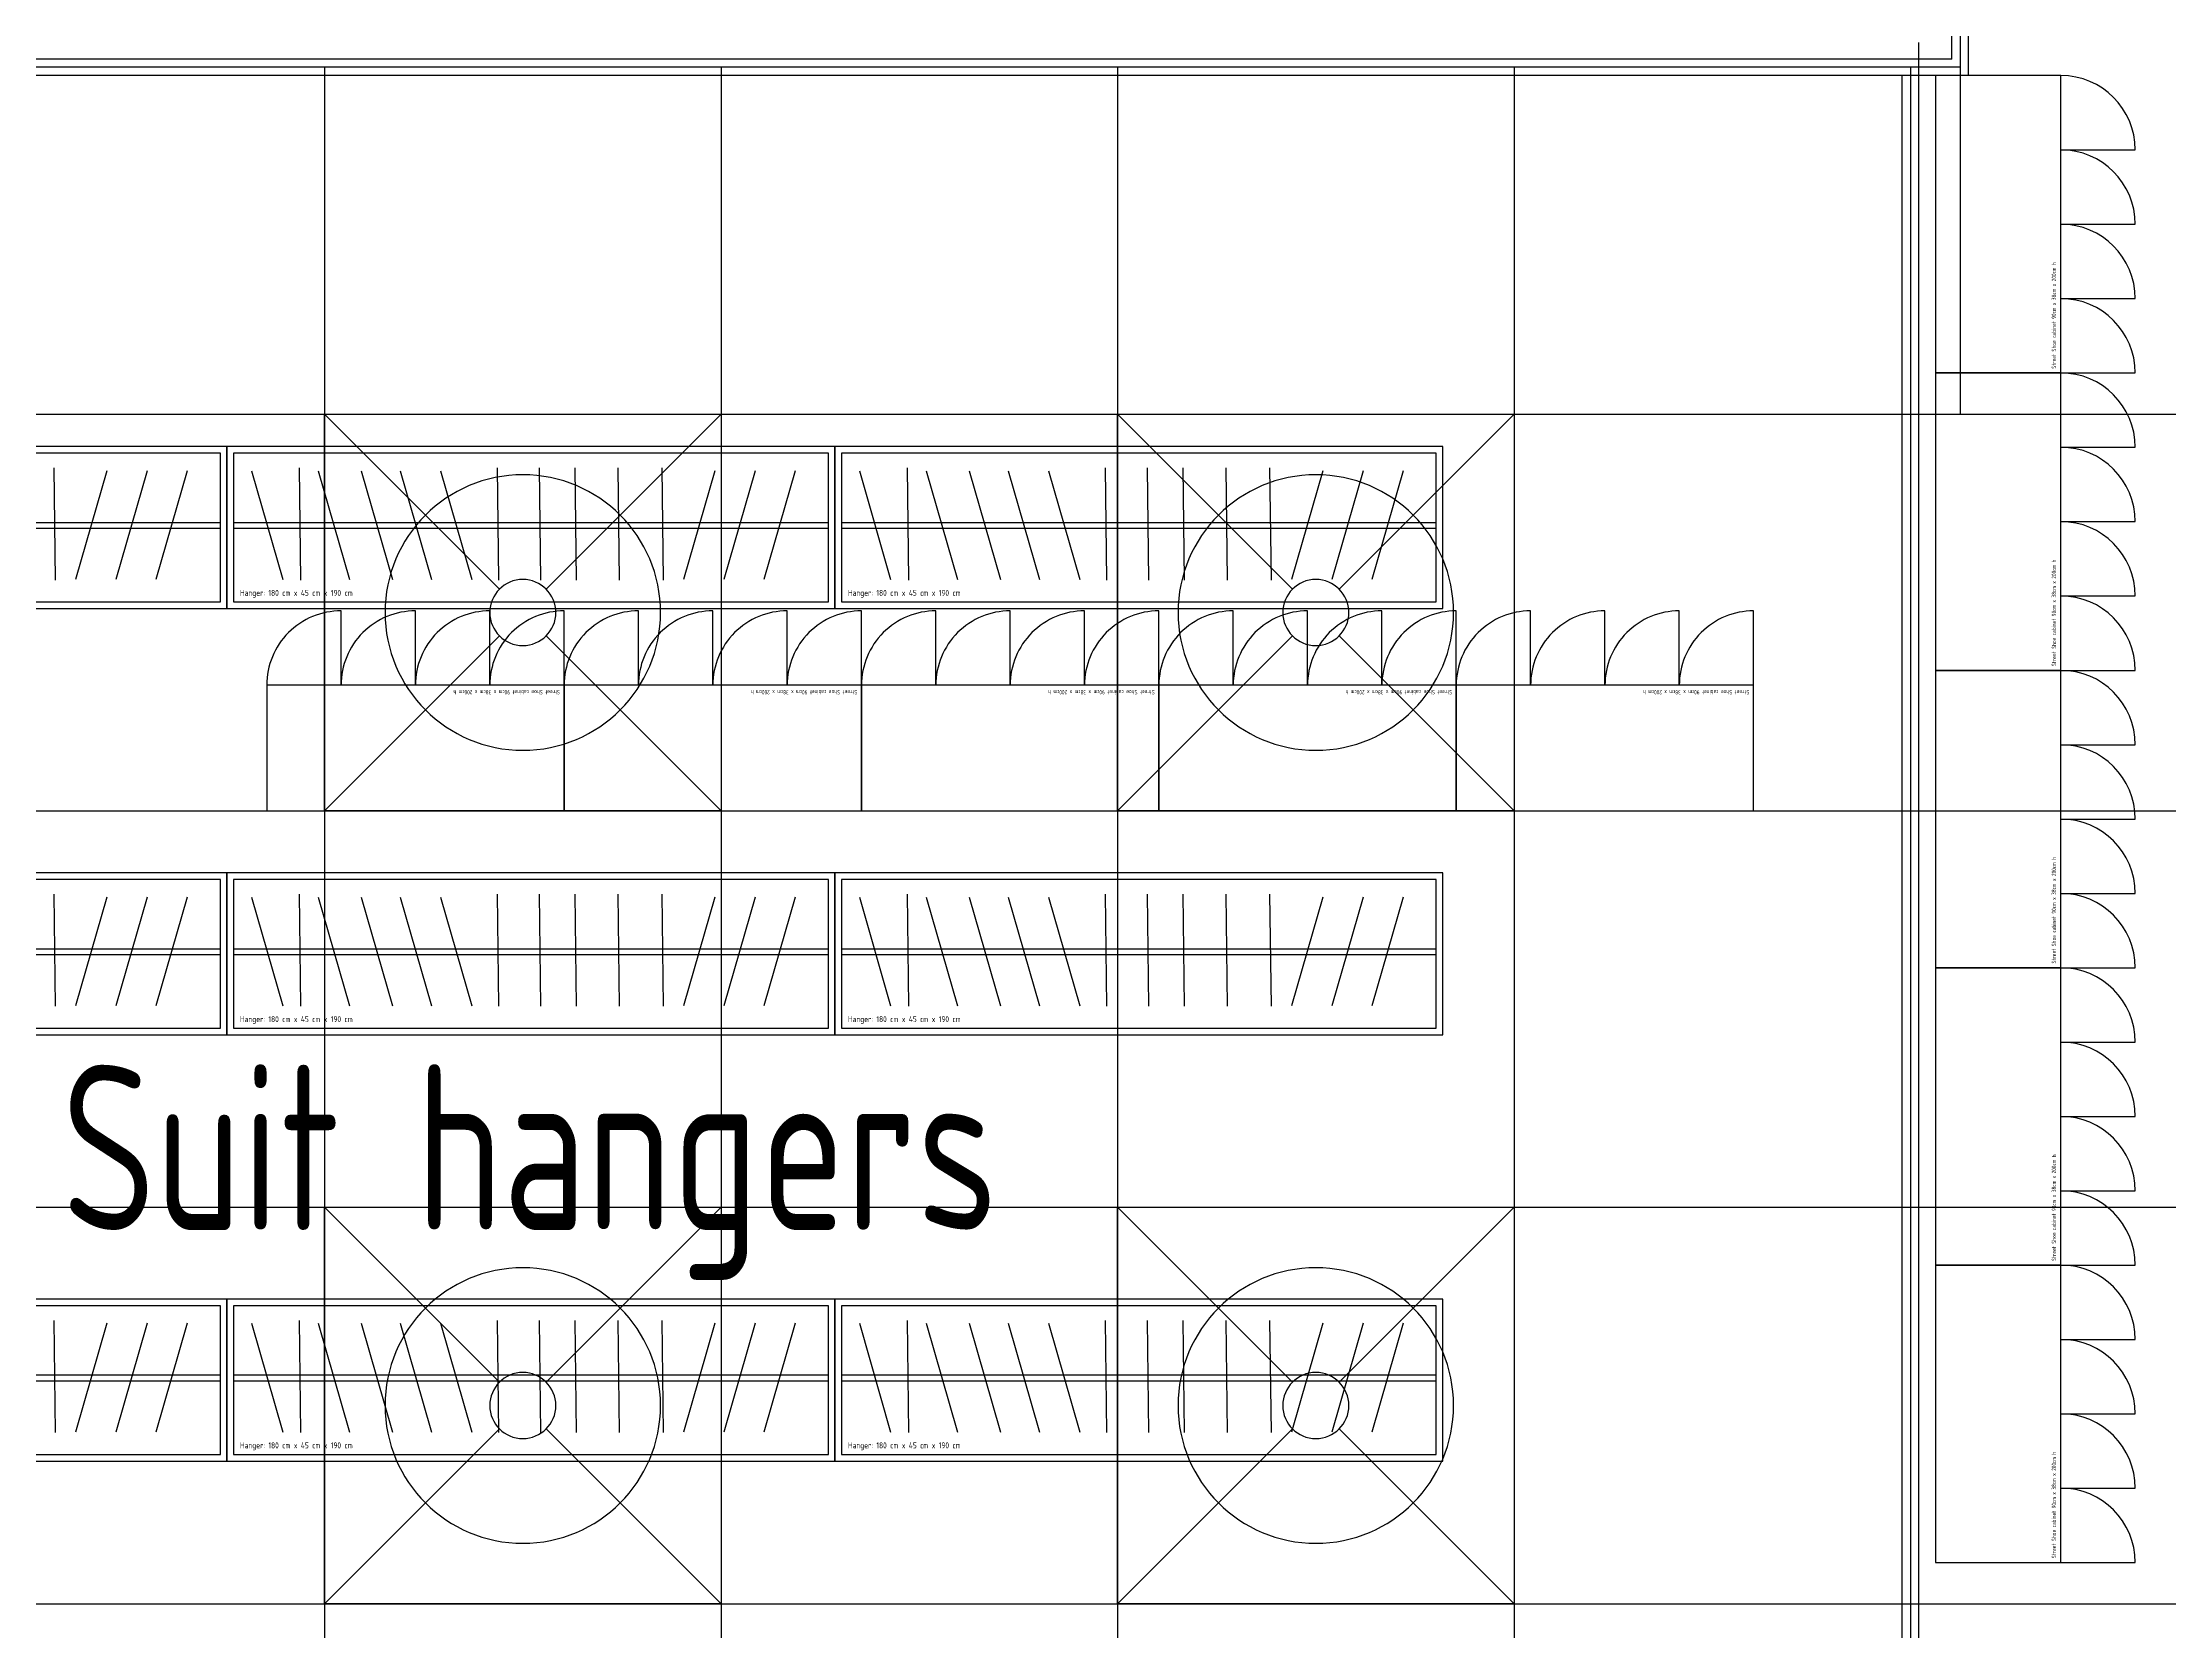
# Model space of a CAD drawing. Extents: x -32000 to 290600, y -111057 to 131250.
# Drawn here: x 253547 to 259984, y 8316 to 13125 of the extents above; entities that cross this region are included whole.
import ezdxf
from ezdxf.enums import TextEntityAlignment as Align

# ---------------------------------------------------------------- set-up
doc = ezdxf.new("R2010")
doc.units = 0
doc.header["$LTSCALE"] = 5
for name, color, linetype in [('XFDC30-200K$0$A-C-2800 (50K)', 9, 'Continuous'), ('XFDC30-50K$0$A-C-2800 (50K)', 9, 'Continuous'), ('XFDH30-50K$0$A-FFU-H-1200x1200_FAB B', 8, 'Continuous'), ('XFDP30$0$A-C1-PVC', 9, 'XFDP30$0$ZIGZAG'), ('XFDP30$0$A-CR-TXT', 9, 'Continuous'), ('XFDP30$0$A-W-P1S (50K)', 9, 'Continuous'), ('XFDP30$0$A-W-P2D (50K)', 9, 'Continuous'), ('XFDP30$0$B-Eq pattern (Belong to quotation)', 9, 'Continuous'), ('XFDP30$0$B-Eq pattern (Belong to quotation) (50K)', 9, 'Continuous')]:
    doc.layers.add(name, color=color, linetype=linetype)
doc.styles.add('XFDP30$0$AA-TXT', font='isocp.shx', dxfattribs={"width": 0.8, "bigfont": 'china.shx'})
doc.linetypes.add('XFDP30$0$ZIGZAG', pattern='A,0.0001,-0.2,[131,ltypeshp.shx,S=0.2,R=0,X=-0.2,Y=0],-0.4,[131,ltypeshp.shx,S=0.2,R=180,X=0.2,Y=0],-0.2', length=0.8001)

# ---------------------------------------------------------------- blocks, each defined once
blk = doc.blocks.new('XFDP30$0$~hanger_180x45x190')
for p, q in [((1820, 470), (20, 470)), ((20, 470), (20, 20)), ((1820, 20), (1820, 470)), ((73.8, 416.9), (168.6, 87.6)), ((223.8, 86.2), (219.5, 425.4)), ((276.3, 416.9), (371.1, 87.6)), ((405.8, 416.9), (500.6, 87.6)), ((524.6, 416.9), (619.4, 87.6)), ((646.3, 416.9), (741.1, 87.6)), ((822.8, 86.2), (818.6, 425.4)), ((950.2, 86.2), (945.9, 425.4)), ((1057.7, 86.2), (1053.5, 425.4)), ((1187.9, 86.2), (1183.6, 425.4)), ((1320.9, 86.2), (1316.6, 425.4)), ((1476.5, 416.9), (1381.7, 87.6)), ((1598.2, 416.9), (1503.4, 87.6)), ((1719.9, 416.9), (1625.1, 87.6)), ((20, 260.6), (1820, 260.6)), ((20, 243.1), (1820, 243.1)), ((20, 20), (1820, 20))]:
    blk.add_line(p, q)
blk.add_lwpolyline([(0, 0), (1840, 0), (1840, 490), (0, 490)], close=True)
at = {"color": 1, "style": 'XFDP30$0$AA-TXT', "width": 0.8}
blk.add_text('Hanger: 180 cm x 45 cm x 190 cm', height=18.2, dxfattribs=at).set_placement((39.5, 38.3))
blk = doc.blocks.new('XFDP30$0$~street shoe cabinet_900x380')
for p, q in [((900, 380), (0, 380)), ((0, 380), (0, 0)), ((900, 0), (900, 380)), ((0, 0), (900, 0)), ((675, 0), (675, -225)), ((0, 0), (0, -225)), ((225, 0), (225, -225)), ((450, 0), (450, -225))]:
    blk.add_line(p, q)
for centre in [(0, 0), (225, 0), (450, 0), (675, 0)]:
    blk.add_arc(centre, 225, 270, 0)
at = {"color": 1, "style": 'XFDP30$0$AA-TXT', "width": 0.8}
blk.add_text('Street Shoe cabinet 90cm x 38cm x 200cm h', height=13, dxfattribs=at).set_placement((12.8, 14.7))
blk = doc.blocks.new('XFDP30')
at = {"layer": 'XFDP30$0$A-C1-PVC', "ltscale": 0.25}
for p, q in [((259225, 10800), (259225, 13125)), ((246916, 10800), (259225, 10800))]:
    blk.add_line(p, q, dxfattribs=at)
at = {"layer": 'XFDP30$0$A-W-P1S (50K)'}
for p, q in [((259325, 13075), (259325, 19850)), ((259375, 13025), (259375, 19800)), ((259325, 13075), (252475, 13075)), ((259375, 13025), (252425, 13025))]:
    blk.add_line(p, q, dxfattribs=at)
at = {"layer": 'XFDP30$0$A-W-P2D (50K)'}
for p, q in [((259175, 2375), (259175, 13025)), ((259225, 2425), (259225, 13025))]:
    blk.add_line(p, q, dxfattribs=at)
at = {"layer": 'XFDP30$0$B-Eq pattern (Belong to quotation)', "rotation": 180}
for p in [(255125, 11180), (256025, 11180), (256925, 11180), (257825, 11180), (258725, 11180)]:
    blk.add_blockref('XFDP30$0$~street shoe cabinet_900x380', p, dxfattribs=at)
at = {"layer": 'XFDP30$0$B-Eq pattern (Belong to quotation) (50K)', "rotation": 90}
for p in [(259655, 12125), (259655, 11225), (259655, 10325), (259655, 9425), (259655, 8525)]:
    blk.add_blockref('XFDP30$0$~street shoe cabinet_900x380', p, dxfattribs=at)
at = {"layer": 'XFDP30$0$B-Eq pattern (Belong to quotation) (50K)'}
for p in [(252264.7, 11412), (254104.7, 11412), (255944.7, 11412), (252264.7, 10122), (254104.7, 10122), (255944.7, 10122), (252264.7, 8832), (254104.7, 8832), (255944.7, 8832)]:
    blk.add_blockref('XFDP30$0$~hanger_180x45x190', p, dxfattribs=at)
at = {"layer": 'XFDP30$0$A-CR-TXT', "style": 'XFDP30$0$AA-TXT', "width": 0.8}
blk.add_text('Suit hangers', height=500, dxfattribs=at).set_placement((255021.1, 9531.3), align=Align.CENTER)
blk = doc.blocks.new('H12PL3')
blk.add_blockref('XFDP30', (0, 0))
blk = doc.blocks.new('XFDC30-50K')
at = {"layer": 'XFDC30-50K$0$A-C-2800 (50K)', "ltscale": 0.3}
for p, q in [((259350, 19825), (259350, 12000)), ((259350, 13050), (252000, 13050)), ((254400, 13050), (254400, -2025)), ((255600, 13050), (255600, -2025)), ((256800, 13050), (256800, -2025)), ((258000, 13050), (258000, -2025)), ((259200, 13050), (259200, -2025)), ((243375, 12000), (263275, 12000)), ((243375, 10800), (263275, 10800)), ((243375, 9600), (263275, 9600)), ((243375, 8400), (263275, 8400))]:
    blk.add_line(p, q, dxfattribs=at)
blk = doc.blocks.new('XFDC30-200K')
at = {"layer": 'XFDC30-200K$0$A-C-2800 (50K)', "ltscale": 0.3}
for p, q in [((259350, 19825), (259350, 12000)), ((259350, 13050), (252000, 13050)), ((254400, 13050), (254400, -2025)), ((255600, 13050), (255600, -2025)), ((256800, 13050), (256800, -2025)), ((258000, 13050), (258000, -2025)), ((259200, 13050), (259200, -2025)), ((243375, 12000), (263275, 12000)), ((243375, 10800), (263275, 10800)), ((243375, 9600), (263275, 9600)), ((243375, 8400), (263275, 8400))]:
    blk.add_line(p, q, dxfattribs=at)
blk = doc.blocks.new('XFDH30-50K$0$FFU-1212-H')
for p, q in [((0, 120), (52.93, 67.07)), ((67.07, 67.07), (120, 120)), ((0, 0), (52.93, 52.93)), ((67.07, 52.93), (120, 0))]:
    blk.add_line(p, q)
blk.add_lwpolyline([(0, 0), (120, 0), (120, 120), (0, 120)], close=True)
for radius in [41.69, 10]:
    blk.add_circle((60, 60), radius)
blk = doc.blocks.new('XFDH30-50K')
at = {"layer": 'XFDH30-50K$0$A-FFU-H-1200x1200_FAB B', "xscale": -10, "yscale": 10, "zscale": 10, "rotation": 90}
for p in [(255600, 12000), (258000, 12000), (255600, 9600), (258000, 9600)]:
    blk.add_blockref('XFDH30-50K$0$FFU-1212-H', p, dxfattribs=at)

msp = doc.modelspace()

# ---------------------------------------------------------------- block references
for name in ['H12PL3', 'XFDC30-200K', 'XFDC30-50K', 'XFDH30-50K']:
    msp.add_blockref(name, (0, 0))

doc.saveas('drawing.dxf')
